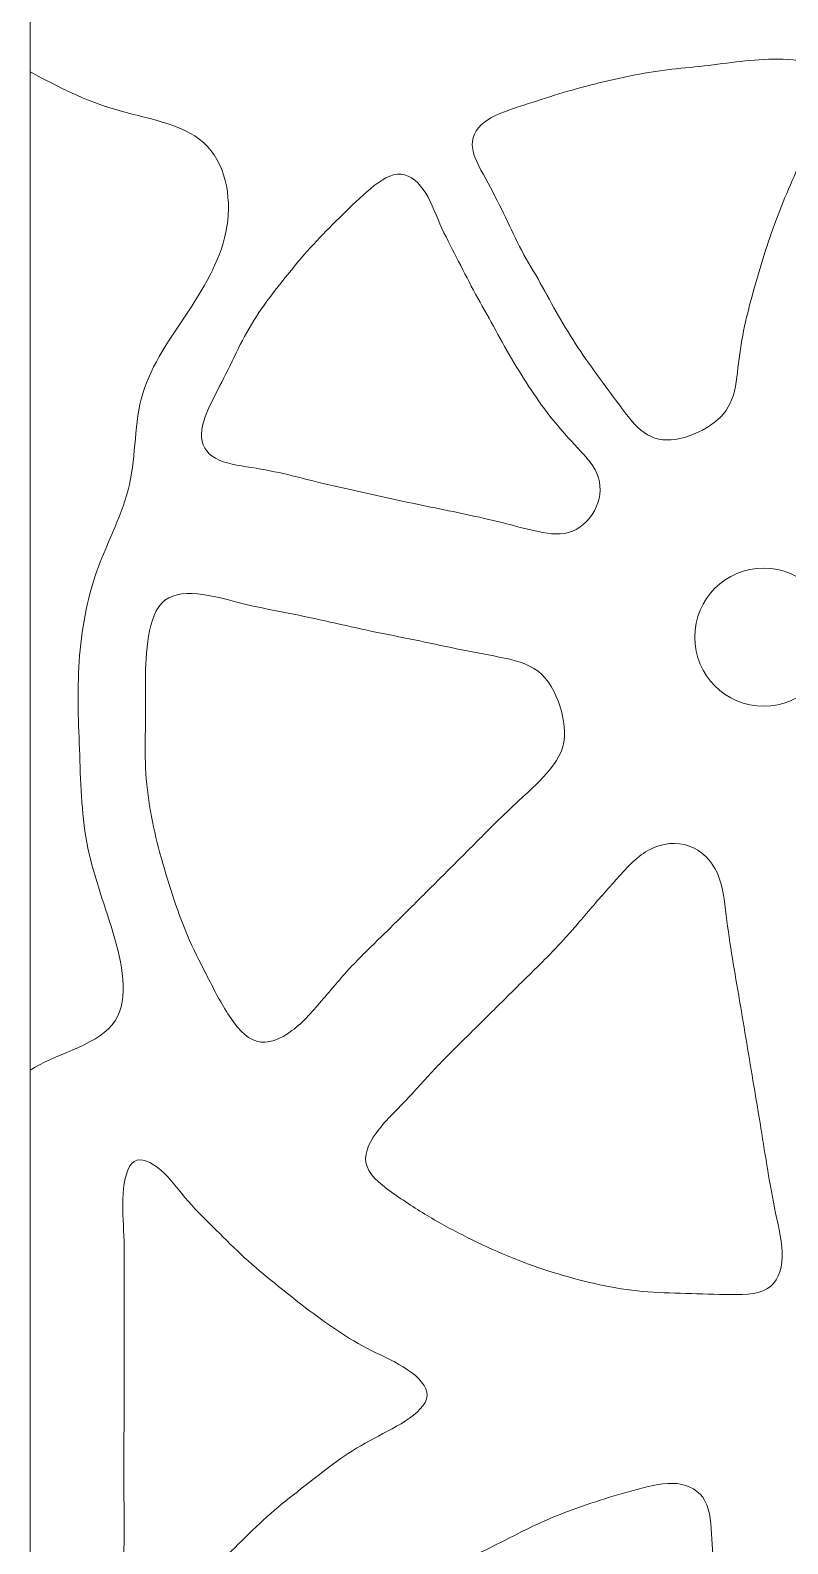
# Model space of a CAD drawing. Header units: inches. Extents: x 36 to 79.2, y 17.3 to 55.9.
# Drawn here: x 36.25 to 39.91, y 31.97 to 39.29 of the extents above; entities that cross this region are included whole.
import ezdxf

# ---------------------------------------------------------------- set-up
doc = ezdxf.new("R2010")
doc.units = ezdxf.units.IN
for name, color, linetype, lineweight in [('01_ORIGINAL_CAD', 7, 'Continuous', 20), ('10_EXTENSION_MASSES', 7, 'Continuous', 15), ('11_NODAL_COURTS', 7, 'Continuous', 15), ('15_NEIGHBOURHOOD_CIRCULATION', 7, 'Continuous', 13)]:
    doc.layers.add(name, color=color, linetype=linetype, lineweight=lineweight)

msp = doc.modelspace()

# ---------------------------------------------------------------- linework, layer by layer
at = {"layer": '01_ORIGINAL_CAD'}
msp.add_line((36.2477, 17.9065), (36.2477, 55.9005), dxfattribs=at)
msp.add_arc((22.064, 33.1953), 21.6191, 354.05829, 36.03187, dxfattribs=at)
at = {"layer": '10_EXTENSION_MASSES'}
for points in [[(38.5355, 38.4081), (38.5093, 38.4626), (38.4807, 38.5172), (38.4499, 38.5733), (38.4191, 38.6294), (38.3862, 38.687), (38.3847, 38.7367), (38.3832, 38.7865), (38.4132, 38.8284), (38.4599, 38.8591), (38.5065, 38.8898), (38.5698, 38.9093), (38.6297, 38.9285), (38.6895, 38.9476), (38.7459, 38.9666), (38.8029, 38.984), (38.8599, 39.0015), (38.9174, 39.0174), (38.9754, 39.0321), (39.0333, 39.0467), (39.0916, 39.0599), (39.1501, 39.0716), (39.2086, 39.0833), (39.2673, 39.0933), (39.3266, 39.1007), (39.3859, 39.1081), (39.4458, 39.1128), (39.5052, 39.1195), (39.5645, 39.1262), (39.6233, 39.1348), (39.6823, 39.1414), (39.7414, 39.148), (39.8006, 39.1526), (39.8638, 39.152), (39.9271, 39.1515), (39.9943, 39.1458), (40.0484, 39.126), (40.1024, 39.1061), (40.1433, 39.0721), (40.1486, 39.0264), (40.154, 38.9806), (40.1239, 38.9232), (40.0922, 38.8681), (40.0605, 38.8131), (40.0273, 38.7604), (39.9987, 38.707), (39.97, 38.6536), (39.946, 38.5994), (39.9227, 38.5447), (39.8993, 38.49), (39.8765, 38.4347), (39.8554, 38.3783), (39.8342, 38.3219), (39.8146, 38.2645), (39.7963, 38.2069), (39.778, 38.1493), (39.761, 38.0915), (39.745, 38.0339), (39.7289, 37.9763), (39.7138, 37.9189), (39.7013, 37.8607), (39.6888, 37.8025), (39.6789, 37.7435), (39.6717, 37.6827), (39.6645, 37.6218), (39.6601, 37.5592), (39.6403, 37.5077), (39.6206, 37.4561), (39.5855, 37.4158), (39.5365, 37.3823), (39.4874, 37.3489), (39.4243, 37.3223), (39.3674, 37.3139), (39.3105, 37.3056), (39.2599, 37.3155), (39.2156, 37.3465), (39.1712, 37.3776), (39.1332, 37.4299), (39.096, 37.4802), (39.0589, 37.5305), (39.0226, 37.5788), (38.9871, 37.6276), (38.9516, 37.6763), (38.9168, 37.7256), (38.884, 37.776), (38.8511, 37.8265), (38.8202, 37.8782), (38.7906, 37.9308), (38.7609, 37.9835), (38.7326, 38.037), (38.7026, 38.0895), (38.6726, 38.1419), (38.641, 38.1933), (38.6133, 38.2462), (38.5856, 38.2991), (38.5618, 38.3536), (38.5355, 38.4081)], [(37.1433, 37.2225), (37.0981, 37.248), (37.0735, 37.2902), (37.0751, 37.3412), (37.0766, 37.3923), (37.1041, 37.4523), (37.1319, 37.5088), (37.1596, 37.5653), (37.1875, 37.6182), (37.214, 37.6717), (37.2405, 37.7252), (37.2655, 37.7793), (37.2946, 37.8314), (37.3238, 37.8835), (37.3571, 37.9335), (37.3922, 37.9819), (37.4274, 38.0302), (37.4644, 38.0769), (37.5022, 38.1232), (37.54, 38.1695), (37.5785, 38.2153), (37.6182, 38.2585), (37.6579, 38.3017), (37.6988, 38.3421), (37.741, 38.3839), (37.7832, 38.4258), (37.8268, 38.469), (37.8746, 38.5105), (37.9224, 38.552), (37.9745, 38.5917), (38.0225, 38.596), (38.0706, 38.6003), (38.1146, 38.5691), (38.1479, 38.5222), (38.1811, 38.4752), (38.2036, 38.4126), (38.2287, 38.3553), (38.2538, 38.298), (38.2816, 38.246), (38.3087, 38.1934), (38.3358, 38.1409), (38.3624, 38.0878), (38.3904, 38.0356), (38.4183, 37.9833), (38.4477, 37.9319), (38.4765, 37.8801), (38.5053, 37.8283), (38.5335, 37.776), (38.5633, 37.7244), (38.5931, 37.6729), (38.6244, 37.6219), (38.6571, 37.572), (38.6898, 37.5221), (38.7238, 37.4733), (38.7603, 37.4264), (38.7969, 37.3796), (38.8359, 37.3348), (38.8782, 37.2898), (38.9204, 37.2447), (38.9658, 37.1995), (38.9874, 37.1483), (39.0091, 37.0971), (39.007, 37.0401), (38.9845, 36.9881), (38.962, 36.9362), (38.9191, 36.8894), (38.8691, 36.8694), (38.819, 36.8494), (38.7619, 36.8562), (38.7039, 36.8681), (38.6459, 36.8799), (38.587, 36.8967), (38.529, 36.9115), (38.471, 36.9262), (38.4139, 36.9389), (38.3564, 36.9511), (38.2989, 36.9633), (38.241, 36.975), (38.1832, 36.9869), (38.1253, 36.9987), (38.0675, 37.0107), (38.0098, 37.0233), (37.9521, 37.036), (37.8946, 37.0494), (37.8369, 37.0621), (37.7792, 37.0748), (37.7212, 37.0868), (37.664, 37.1006), (37.6067, 37.1144), (37.5501, 37.13), (37.493, 37.1434), (37.4358, 37.1568), (37.3782, 37.168), (37.3163, 37.178), (37.2545, 37.1881), (37.1886, 37.197), (37.1433, 37.2225)], [(36.8289, 35.5169), (36.8169, 35.5853), (36.8086, 35.6545), (36.8053, 35.7246), (36.802, 35.7946), (36.8038, 35.8654), (36.8043, 35.9357), (36.8048, 36.006), (36.8041, 36.0757), (36.8048, 36.1472), (36.8054, 36.2187), (36.8074, 36.2919), (36.8195, 36.3626), (36.8316, 36.4332), (36.8539, 36.5011), (36.899, 36.5362), (36.9442, 36.5712), (37.0122, 36.5734), (37.0818, 36.5638), (37.1513, 36.5542), (37.2224, 36.5327), (37.2915, 36.516), (37.3606, 36.4992), (37.4278, 36.4871), (37.4952, 36.4738), (37.5627, 36.4604), (37.6304, 36.4456), (37.6981, 36.4305), (37.7658, 36.4154), (37.8335, 36.3999), (37.9015, 36.3857), (37.9694, 36.3715), (38.0375, 36.3587), (38.1052, 36.3447), (38.1728, 36.3308), (38.24, 36.3158), (38.3085, 36.3021), (38.377, 36.2884), (38.4468, 36.276), (38.5155, 36.2618), (38.5843, 36.2477), (38.6521, 36.2318), (38.7026, 36.1928), (38.7532, 36.1538), (38.7864, 36.0918), (38.808, 36.0255), (38.8295, 35.9592), (38.8394, 35.8885), (38.8218, 35.8268), (38.8041, 35.765), (38.7589, 35.7121), (38.709, 35.6616), (38.6591, 35.6111), (38.6045, 35.563), (38.5527, 35.5139), (38.5009, 35.4649), (38.452, 35.4148), (38.4025, 35.3649), (38.353, 35.315), (38.303, 35.2651), (38.2531, 35.2153), (38.2031, 35.1655), (38.1531, 35.1157), (38.1031, 35.0659), (38.0531, 35.0161), (38.0031, 34.9662), (37.9525, 34.9169), (37.9019, 34.8676), (37.8508, 34.8188), (37.8031, 34.768), (37.7555, 34.7171), (37.7112, 34.6643), (37.6645, 34.6091), (37.6178, 34.554), (37.5686, 34.4965), (37.5131, 34.4552), (37.4577, 34.4138), (37.3958, 34.3885), (37.3421, 34.4041), (37.2884, 34.4196), (37.2428, 34.4761), (37.2035, 34.537), (37.1642, 34.5978), (37.1314, 34.6631), (37.0991, 34.7264), (37.0668, 34.7897), (37.035, 34.8511), (37.0077, 34.915), (36.9803, 34.9788), (36.9574, 35.0451), (36.9355, 35.1119), (36.9136, 35.1787), (36.8928, 35.2459), (36.8747, 35.3134), (36.8565, 35.3808), (36.8409, 35.4485), (36.8289, 35.5169)], [(38.2011, 33.5412), (38.1396, 33.5769), (38.0782, 33.6161), (38.017, 33.6585), (37.9558, 33.701), (37.8949, 33.7468), (37.876, 33.7979), (37.8571, 33.8491), (37.8802, 33.9055), (37.9199, 33.9603), (37.9595, 34.0151), (38.0156, 34.0682), (38.0662, 34.1209), (38.1167, 34.1736), (38.1617, 34.2258), (38.2095, 34.2765), (38.2573, 34.3273), (38.3079, 34.3764), (38.3582, 34.4259), (38.4086, 34.4754), (38.4587, 34.5253), (38.5088, 34.5751), (38.5589, 34.6249), (38.609, 34.6746), (38.6594, 34.7241), (38.7097, 34.7737), (38.7604, 34.8231), (38.8081, 34.8745), (38.8558, 34.9258), (38.9005, 34.9792), (38.9462, 35.0323), (38.9918, 35.0855), (39.0384, 35.1386), (39.0866, 35.1924), (39.1348, 35.2463), (39.1848, 35.301), (39.2445, 35.3318), (39.3042, 35.3625), (39.3738, 35.3693), (39.4331, 35.348), (39.4925, 35.3268), (39.5417, 35.2776), (39.5696, 35.2166), (39.5975, 35.1556), (39.6041, 35.0829), (39.6126, 35.0123), (39.6211, 34.9417), (39.6314, 34.8732), (39.6426, 34.8049), (39.6537, 34.7366), (39.6656, 34.6685), (39.6773, 34.6001), (39.6889, 34.5318), (39.7003, 34.4632), (39.7116, 34.3947), (39.723, 34.3262), (39.7344, 34.2577), (39.7459, 34.1892), (39.7573, 34.1208), (39.7689, 34.0522), (39.7801, 33.9837), (39.7913, 33.9153), (39.8022, 33.8469), (39.8134, 33.779), (39.8247, 33.7112), (39.8363, 33.6439), (39.8514, 33.5727), (39.8666, 33.5016), (39.8852, 33.4266), (39.8832, 33.36), (39.8811, 33.2935), (39.8583, 33.2353), (39.8087, 33.2064), (39.7591, 33.1775), (39.6827, 33.178), (39.6083, 33.1795), (39.5339, 33.1809), (39.4614, 33.1834), (39.3907, 33.1856), (39.32, 33.1879), (39.251, 33.19), (39.1822, 33.1973), (39.1134, 33.2046), (39.0448, 33.2171), (38.9767, 33.2323), (38.9087, 33.2476), (38.8413, 33.2657), (38.7751, 33.2864), (38.7089, 33.3071), (38.6439, 33.3304), (38.5791, 33.3566), (38.5144, 33.3828), (38.4499, 33.4119), (38.3869, 33.4425), (38.324, 33.4732), (38.2625, 33.5054), (38.2011, 33.5412)], [(37.4282, 32.1361), (37.3799, 32.0947), (37.3333, 32.0509), (37.2877, 32.0061), (37.242, 31.9612), (37.1973, 31.9153), (37.1529, 31.8701), (37.1085, 31.8248), (37.0643, 31.7803), (37.0189, 31.7298), (36.9735, 31.6794), (36.9268, 31.623), (36.8767, 31.5873), (36.8266, 31.5515), (36.7732, 31.5363), (36.741, 31.5628), (36.7088, 31.5892), (36.6978, 31.6572), (36.695, 31.7253), (36.6923, 31.7934), (36.6978, 31.8615), (36.7001, 31.927), (36.7025, 31.9924), (36.7017, 32.055), (36.7013, 32.1185), (36.7008, 32.182), (36.7007, 32.2463), (36.7007, 32.3105), (36.7007, 32.3748), (36.7008, 32.439), (36.7009, 32.5032), (36.701, 32.5674), (36.701, 32.6315), (36.701, 32.6956), (36.701, 32.7597), (36.7011, 32.8238), (36.7011, 32.888), (36.701, 32.9522), (36.701, 33.0164), (36.701, 33.0807), (36.7011, 33.1449), (36.7014, 33.2092), (36.7019, 33.2726), (36.7024, 33.336), (36.703, 33.3986), (36.7004, 33.4643), (36.6978, 33.5301), (36.692, 33.599), (36.6966, 33.6666), (36.7013, 33.7343), (36.7164, 33.8006), (36.7493, 33.8223), (36.7822, 33.844), (36.8329, 33.8211), (36.8794, 33.7804), (36.926, 33.7396), (36.9684, 33.681), (37.0122, 33.6299), (37.0561, 33.5788), (37.1014, 33.5352), (37.1466, 33.4906), (37.1919, 33.4461), (37.2371, 33.4007), (37.2841, 33.3576), (37.3312, 33.3146), (37.3801, 33.2739), (37.4294, 33.2339), (37.4788, 33.1938), (37.5287, 33.1544), (37.5791, 33.1158), (37.6296, 33.0772), (37.6806, 33.0395), (37.7326, 33.0048), (37.7847, 32.9702), (37.8377, 32.9385), (37.8961, 32.9091), (37.9546, 32.8796), (38.0184, 32.8523), (38.0719, 32.8161), (38.1253, 32.7798), (38.1684, 32.7346), (38.1661, 32.6906), (38.1638, 32.6466), (38.1161, 32.6038), (38.0613, 32.568), (38.0064, 32.5322), (37.9443, 32.5035), (37.8873, 32.4723), (37.8303, 32.4411), (37.7784, 32.4075), (37.7275, 32.3709), (37.6766, 32.3343), (37.6267, 32.2949), (37.5767, 32.2557), (37.5267, 32.2165), (37.4766, 32.1775), (37.4282, 32.1361)], [(37.8168, 31.3872), (37.7987, 31.4375), (37.8136, 31.4905), (37.8507, 31.5356), (37.8878, 31.5808), (37.9471, 31.6183), (38.0017, 31.6556), (38.0562, 31.693), (38.1059, 31.7303), (38.156, 31.7673), (38.2061, 31.8044), (38.2566, 31.8413), (38.3107, 31.873), (38.3648, 31.9048), (38.4225, 31.9314), (38.4794, 31.9596), (38.5364, 31.9878), (38.5926, 32.0175), (38.6496, 32.0453), (38.7066, 32.0731), (38.7645, 32.099), (38.8234, 32.1222), (38.8824, 32.1454), (38.9424, 32.1659), (39.0025, 32.185), (39.0627, 32.2041), (39.1229, 32.2217), (39.1865, 32.2385), (39.25, 32.2553), (39.3168, 32.2713), (39.3752, 32.2651), (39.4335, 32.2589), (39.4833, 32.2305), (39.5098, 32.1816), (39.5363, 32.1328), (39.5396, 32.0635), (39.543, 31.9974), (39.5464, 31.9313), (39.55, 31.8683), (39.5566, 31.8058), (39.5632, 31.7434), (39.5729, 31.6815), (39.5753, 31.6189), (39.5776, 31.5562), (39.5727, 31.4929), (39.565, 31.4303), (39.5573, 31.3677), (39.547, 31.3059), (39.5428, 31.243), (39.5386, 31.1802), (39.5406, 31.1162), (39.5379, 31.0532), (39.5352, 30.9902), (39.5279, 30.9282), (39.5196, 30.8665), (39.5113, 30.8048), (39.502, 30.7435), (39.4965, 30.6791), (39.491, 30.6147), (39.4893, 30.5471), (39.4781, 30.4887), (39.4669, 30.4302), (39.4463, 30.3808), (39.403, 30.3477), (39.3597, 30.3147), (39.2938, 30.298), (39.232, 30.2783), (39.1701, 30.2585), (39.1124, 30.2358), (39.0601, 30.2438), (39.0077, 30.2517), (38.9607, 30.2904), (38.9129, 30.332), (38.865, 30.3735), (38.8164, 30.4178), (38.7688, 30.4609), (38.7212, 30.504), (38.6747, 30.5459), (38.6294, 30.5897), (38.584, 30.6335), (38.5398, 30.6794), (38.4955, 30.7251), (38.4512, 30.7709), (38.4068, 30.8166), (38.3601, 30.8594), (38.3134, 30.9022), (38.2643, 30.942), (38.2167, 30.9829), (38.1691, 31.0237), (38.1228, 31.0656), (38.0765, 31.1089), (38.0301, 31.1522), (37.9836, 31.1968), (37.9348, 31.243), (37.886, 31.2892), (37.8349, 31.3369), (37.8168, 31.3872)]]:
    msp.add_open_spline(points, degree=3, knots=[0, 0, 0, 0, 0.03125, 0.03125, 0.03125, 0.0625, 0.0625, 0.0625, 0.09375, 0.09375, 0.09375, 0.125, 0.125, 0.125, 0.15625, 0.15625, 0.15625, 0.1875, 0.1875, 0.1875, 0.21875, 0.21875, 0.21875, 0.25, 0.25, 0.25, 0.28125, 0.28125, 0.28125, 0.3125, 0.3125, 0.3125, 0.34375, 0.34375, 0.34375, 0.375, 0.375, 0.375, 0.40625, 0.40625, 0.40625, 0.4375, 0.4375, 0.4375, 0.46875, 0.46875, 0.46875, 0.5, 0.5, 0.5, 0.53125, 0.53125, 0.53125, 0.5625, 0.5625, 0.5625, 0.59375, 0.59375, 0.59375, 0.625, 0.625, 0.625, 0.65625, 0.65625, 0.65625, 0.6875, 0.6875, 0.6875, 0.71875, 0.71875, 0.71875, 0.75, 0.75, 0.75, 0.78125, 0.78125, 0.78125, 0.8125, 0.8125, 0.8125, 0.84375, 0.84375, 0.84375, 0.875, 0.875, 0.875, 0.90625, 0.90625, 0.90625, 0.9375, 0.9375, 0.9375, 0.96875, 0.96875, 0.96875, 1, 1, 1, 1], dxfattribs=at)
at = {"layer": '11_NODAL_COURTS'}
msp.add_circle((39.794, 36.3578), 0.3338, dxfattribs=at)
at = {"layer": '15_NEIGHBOURHOOD_CIRCULATION'}
msp.add_open_spline([(36.2477, 34.2636), (36.3541, 34.3384), (36.5567, 34.3786), (36.6427, 34.482), (36.7287, 34.5854), (36.6981, 34.752), (36.655, 34.9039), (36.6119, 35.0557), (36.5562, 35.1928), (36.5263, 35.3378), (36.4964, 35.4828), (36.4921, 35.6356), (36.4866, 35.7876), (36.481, 35.9395), (36.4742, 36.0905), (36.4842, 36.2408), (36.4942, 36.391), (36.5211, 36.5406), (36.5714, 36.6812), (36.6216, 36.8218), (36.6953, 36.9535), (36.7274, 37.0966), (36.7594, 37.2397), (36.7498, 37.3942), (36.7917, 37.5353), (36.8335, 37.6765), (36.9267, 37.8042), (37.0122, 37.934), (37.0977, 38.0639), (37.1754, 38.1958), (37.1986, 38.3435), (37.2217, 38.4913), (37.1902, 38.6548), (37.0853, 38.7487), (36.9804, 38.8426), (36.8019, 38.8668), (36.6552, 38.9097), (36.5085, 38.9526), (36.3935, 39.0141), (36.2477, 39.0903)], degree=3, knots=[0, 0, 0, 0, 0.076923, 0.076923, 0.076923, 0.153846, 0.153846, 0.153846, 0.230769, 0.230769, 0.230769, 0.307692, 0.307692, 0.307692, 0.384615, 0.384615, 0.384615, 0.461538, 0.461538, 0.461538, 0.538462, 0.538462, 0.538462, 0.615385, 0.615385, 0.615385, 0.692308, 0.692308, 0.692308, 0.769231, 0.769231, 0.769231, 0.846154, 0.846154, 0.846154, 0.923077, 0.923077, 0.923077, 1, 1, 1, 1], dxfattribs=at)

doc.saveas('drawing.dxf')
